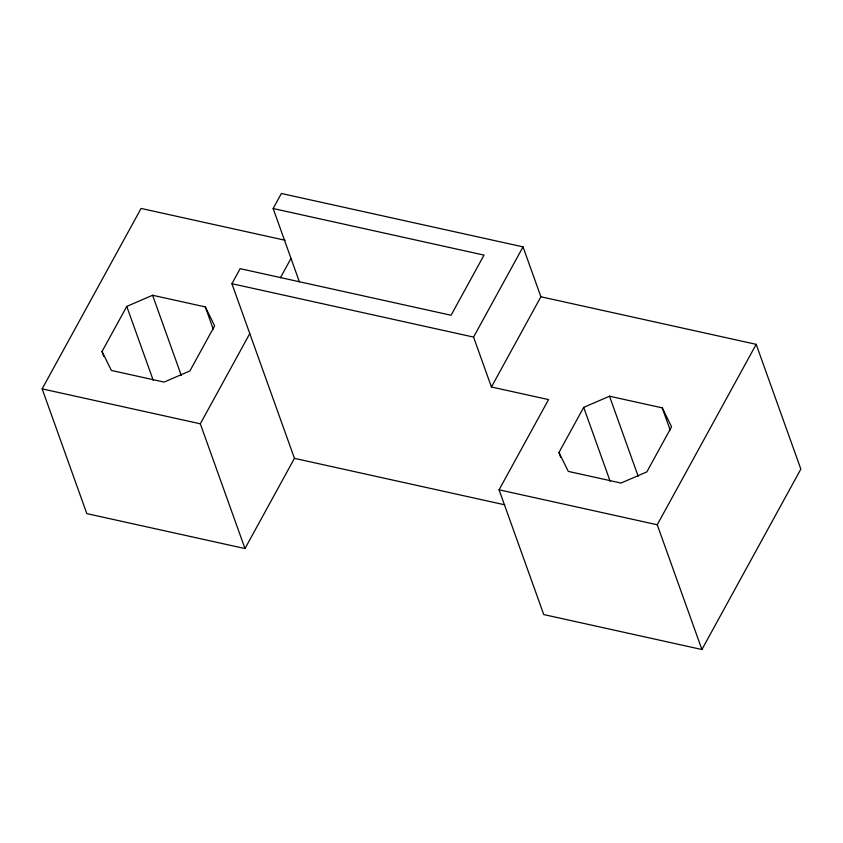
<?xml version="1.0" encoding="UTF-8"?>
<svg xmlns="http://www.w3.org/2000/svg" width="843" height="843" viewBox="0 0 843 843"><rect width="100%" height="100%" fill="white"/><g stroke="black" fill="none" stroke-linecap="round" stroke-linejoin="round"><path stroke-width="1.26" d="M540.9 296.768L756.182 344.334L800.85 469.087L701.913 649.521L543.746 614.568L499.077 489.815L548.551 399.603L491.427 386.99L540.9 296.768L523.029 246.873L281.383 193.479L273.143 208.516L484.03 255.113L451.058 315.25L240.16 268.664L231.92 283.701L294.449 458.35L244.986 548.561L86.818 513.619L42.15 388.865L141.087 208.442L285.113 240.255M102.035 351.52L126.766 306.42L152.583 295.261L205.313 306.915L214.638 325.83L189.907 370.941L164.079 382.09L111.36 370.446L102.035 351.52L103.794 356.452M244.986 548.561L200.318 423.808L249.781 333.596M280.434 277.705L291.004 258.422M491.427 386.99L473.566 337.084L523.029 246.873M558.962 452.48L583.693 407.369L609.51 396.221L662.24 407.864L671.565 426.79L646.834 471.89L621.017 483.05L568.287 471.395L558.962 452.48L560.721 457.401M701.913 649.521L657.245 524.767L756.182 344.334M231.92 283.701L473.566 337.084M42.15 388.865L200.318 423.808M499.077 489.815L657.245 524.767M294.449 458.35L504.736 504.809M662.24 407.864L670.174 430.046M609.51 396.221L638.193 476.306M583.693 407.369L610.163 481.3M273.143 208.516L299.391 281.825M205.313 306.915L213.247 329.097M152.583 295.261L181.266 375.356M126.766 306.42L153.236 380.341"/></g></svg>
